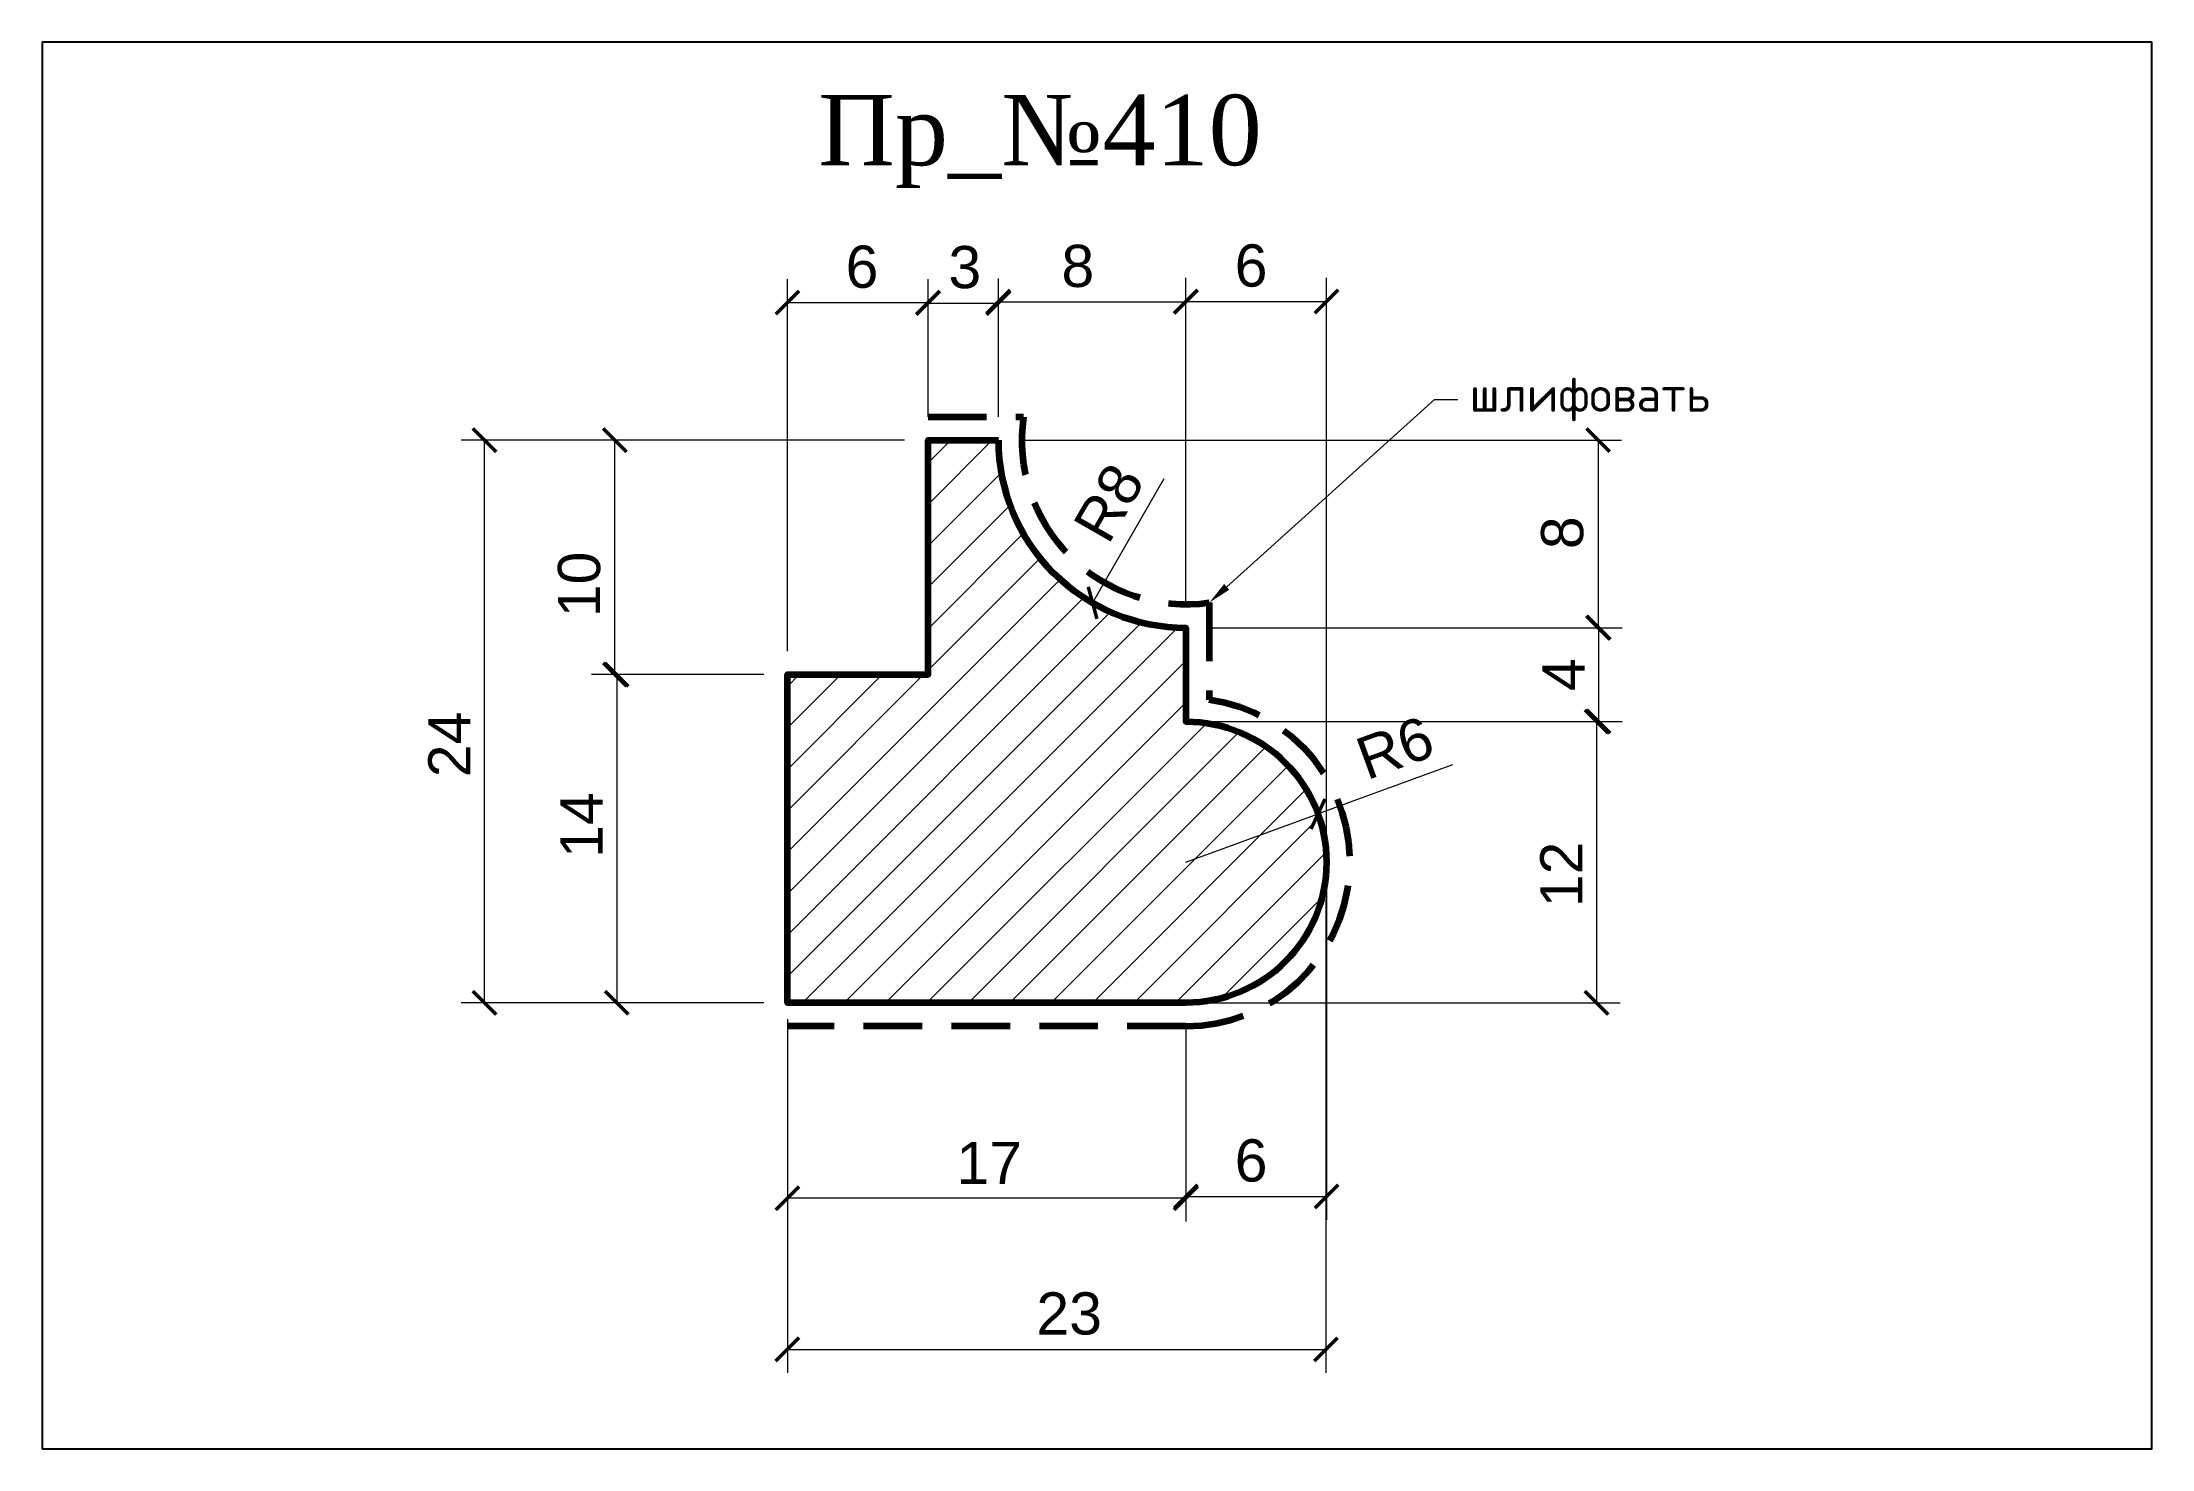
# Model space of a CAD drawing. Header units: inches. Extents: x 317.8 to 407.8, y -1002.1 to -942.1.
import ezdxf
from ezdxf import colors
from ezdxf.entities.mleader import LeaderData, LeaderLine
from ezdxf.math import Vec2, Vec3

# ---------------------------------------------------------------- set-up
doc = ezdxf.new("R2010")
doc.units = ezdxf.units.IN
doc.header["$MEASUREMENT"] = 0
doc.linetypes.add('HIDDEN', pattern=[0.375, 0.25, -0.125])
doc.layers.add('Outside panel', color=7, linetype='Continuous', lineweight=18, true_color=0x7f5e57)
doc.layers.add('линия 50', color=1, linetype='Continuous', lineweight=140)
doc.layers.add('служебный слой РАЗМЕРЫ', color=7, linetype='Continuous', lineweight=9)
doc.layers.add('размеры в модели', color=7, linetype='Continuous')
doc.styles.add('ELECT', font='times.ttf')
doc.styles.get("Standard").update_dxf_attribs({"font": 'arial.ttf'})
doc.styles.add('ЕСКД профили текст', font='isocpeur.ttf')
doc.dimstyles.new('M_1', dxfattribs={"dimtxt": 1.8, "dimasz": 1, "dimexe": 1, "dimexo": 1, "dimgap": 0.6, "dimtad": 1, "dimdec": 0, "dimdsep": 46, "dimtxsty": 'Standard', "dimblk": 'ARCHTICK', "dimcen": -5, "dimclrd": 7, "dimclre": 7, "dimclrt": 7, "dimadec": 0, "dimazin": 0, "dimtfac": 1, "dimtdec": 0, "dimtmove": 0, "dimatfit": 3, "dimfxl": 1, "dimtolj": 1, "dimtzin": 0, "dimlwd": 5, "dimlwe": 5, "dimarcsym": 0})

# ---------------------------------------------------------------- blocks, each defined once
blk = doc.blocks.new('_ArchTick')
at = {"color": 0, "linetype": 'ByBlock', "const_width": 0.15}
blk.add_lwpolyline([(-0.5, -0.5), (0.5, 0.5)], dxfattribs=at)
blk = doc.blocks.new('*D16')
at = {"layer": 'Defpoints', "color": 0, "ltscale": 1000, "transparency": 16777216}
for p in [(372.204, -975.063), (366.567, -977.118)]:
    blk.add_point(p, dxfattribs=at)
at = {"layer": 'размеры в модели', "color": 7, "lineweight": 5, "ltscale": 1000, "transparency": 16777216}
for p in [(377.937, -972.973), (366.567, -977.118)]:
    blk.add_line(p, (372.204, -975.063), dxfattribs=at)
at = {"layer": 'размеры в модели', "color": 7, "lineweight": 5, "ltscale": 1000, "transparency": 16777216, "rotation": 200.0274093120649}
blk.add_blockref('_ArchTick', (372.204, -975.063), dxfattribs=at)
at = {"layer": 'размеры в модели', "color": 7, "ltscale": 1000, "transparency": 16777216, "insert": (375.49, -972.248), "char_height": 1.8, "attachment_point": 5, "rotation": 20.02741}
blk.add_mtext('\\A1;R6', dxfattribs=at)
blk = doc.blocks.new('*D15')
at = {"layer": 'Defpoints', "color": 0, "ltscale": 1000, "transparency": 16777216}
for p in [(366.567, -959.118), (362.587, -966.057)]:
    blk.add_point(p, dxfattribs=at)
at = {"layer": 'размеры в модели', "color": 7, "lineweight": 5, "ltscale": 1000, "transparency": 16777216}
blk.add_line((365.625, -960.76), (362.587, -966.057), dxfattribs=at)
at = {"layer": 'размеры в модели', "color": 7, "lineweight": 5, "ltscale": 1000, "transparency": 16777216, "rotation": 240.1610224209441}
blk.add_blockref('_ArchTick', (362.587, -966.057), dxfattribs=at)
at = {"layer": 'размеры в модели', "color": 7, "ltscale": 1000, "transparency": 16777216, "insert": (363.286, -961.785), "char_height": 1.8, "attachment_point": 5, "rotation": 60.16102}
blk.add_mtext('\\A1;R8', dxfattribs=at)
blk = doc.blocks.new('*D14')
at = {"layer": 'Defpoints', "color": 0, "ltscale": 1000, "transparency": 16777216}
for p in [(372.567, -977.118), (366.567, -983.118), (372.567, -991.374)]:
    blk.add_point(p, dxfattribs=at)
at = {"layer": 'размеры в модели', "color": 7, "lineweight": 5, "ltscale": 1000, "transparency": 16777216}
for p, q in [((372.567, -978.118), (372.567, -992.374)), ((366.567, -984.118), (366.567, -992.374)), ((366.567, -991.374), (372.567, -991.374))]:
    blk.add_line(p, q, dxfattribs=at)
at = {"layer": 'размеры в модели', "color": 7, "lineweight": 5, "ltscale": 1000, "transparency": 16777216, "rotation": 180}
blk.add_blockref('_ArchTick', (366.567, -991.374), dxfattribs=at)
at = {"layer": 'размеры в модели', "color": 7, "lineweight": 5, "ltscale": 1000, "transparency": 16777216}
blk.add_blockref('_ArchTick', (372.567, -991.374), dxfattribs=at)
at = {"layer": 'размеры в модели', "color": 7, "ltscale": 1000, "transparency": 16777216, "insert": (369.351, -989.855), "char_height": 1.8, "attachment_point": 5}
blk.add_mtext('\\A1;6', dxfattribs=at)
blk = doc.blocks.new('*D13')
at = {"layer": 'Defpoints', "color": 0, "ltscale": 1000, "transparency": 16777216}
for p in [(349.567, -983.118), (366.567, -983.118), (349.567, -991.452)]:
    blk.add_point(p, dxfattribs=at)
at = {"layer": 'размеры в модели', "color": 7, "lineweight": 5, "ltscale": 1000, "transparency": 16777216}
for p, q in [((349.567, -984.118), (349.567, -992.452)), ((366.567, -984.118), (366.567, -992.452)), ((366.567, -991.452), (349.567, -991.452))]:
    blk.add_line(p, q, dxfattribs=at)
at = {"layer": 'размеры в модели', "color": 7, "lineweight": 5, "ltscale": 1000, "transparency": 16777216, "rotation": 180}
blk.add_blockref('_ArchTick', (349.567, -991.452), dxfattribs=at)
at = {"layer": 'размеры в модели', "color": 7, "lineweight": 5, "ltscale": 1000, "transparency": 16777216}
blk.add_blockref('_ArchTick', (366.567, -991.452), dxfattribs=at)
at = {"layer": 'размеры в модели', "color": 7, "ltscale": 1000, "transparency": 16777216, "insert": (358.176, -989.948), "char_height": 1.8, "attachment_point": 5}
blk.add_mtext('\\A1;17', dxfattribs=at)
blk = doc.blocks.new('*D12')
at = {"layer": 'Defpoints', "color": 0, "ltscale": 1000, "transparency": 16777216}
for p in [(366.567, -971.118), (366.567, -983.118), (384.09, -983.118)]:
    blk.add_point(p, dxfattribs=at)
at = {"layer": 'размеры в модели', "color": 7, "lineweight": 5, "ltscale": 1000, "transparency": 16777216}
for p, q in [((367.567, -971.118), (385.09, -971.118)), ((384.09, -971.118), (384.09, -983.118)), ((367.567, -983.118), (385.09, -983.118))]:
    blk.add_line(p, q, dxfattribs=at)
for p, rotation in [((384.09, -971.118), 90), ((384.09, -983.118), 270)]:
    blk.add_blockref('_ArchTick', p, dxfattribs=dict(at, rotation=rotation))
at = {"layer": 'размеры в модели', "color": 7, "ltscale": 1000, "transparency": 16777216, "insert": (382.586, -977.643), "char_height": 1.8, "attachment_point": 5, "rotation": 90}
blk.add_mtext('\\A1;12', dxfattribs=at)
blk = doc.blocks.new('*D11')
at = {"layer": 'Defpoints', "color": 0, "ltscale": 1000, "transparency": 16777216}
for p in [(366.567, -967.118), (366.567, -971.118), (384.174, -971.118)]:
    blk.add_point(p, dxfattribs=at)
at = {"layer": 'размеры в модели', "color": 7, "lineweight": 5, "ltscale": 1000, "transparency": 16777216}
for p, q in [((367.567, -967.118), (385.174, -967.118)), ((384.174, -967.118), (384.174, -971.118)), ((367.567, -971.118), (385.174, -971.118))]:
    blk.add_line(p, q, dxfattribs=at)
for p, rotation in [((384.174, -967.118), 90), ((384.174, -971.118), 270)]:
    blk.add_blockref('_ArchTick', p, dxfattribs=dict(at, rotation=rotation))
at = {"layer": 'размеры в модели', "color": 7, "ltscale": 1000, "transparency": 16777216, "insert": (382.674, -969.121), "char_height": 1.8, "attachment_point": 5, "rotation": 90}
blk.add_mtext('\\A1;4', dxfattribs=at)
blk = doc.blocks.new('*D10')
at = {"layer": 'Defpoints', "color": 0, "ltscale": 1000, "transparency": 16777216}
for p in [(358.567, -959.118), (366.567, -967.118), (384.15, -967.118)]:
    blk.add_point(p, dxfattribs=at)
at = {"layer": 'размеры в модели', "color": 7, "lineweight": 5, "ltscale": 1000, "transparency": 16777216}
for p, q in [((359.567, -959.118), (385.15, -959.118)), ((384.15, -959.118), (384.15, -967.118)), ((367.567, -967.118), (385.15, -967.118))]:
    blk.add_line(p, q, dxfattribs=at)
for p, rotation in [((384.15, -959.118), 90), ((384.15, -967.118), 270)]:
    blk.add_blockref('_ArchTick', p, dxfattribs=dict(at, rotation=rotation))
at = {"layer": 'размеры в модели', "color": 7, "ltscale": 1000, "transparency": 16777216, "insert": (382.631, -963.067), "char_height": 1.8, "attachment_point": 5, "rotation": 90}
blk.add_mtext('\\A1;8', dxfattribs=at)
blk = doc.blocks.new('*D9')
at = {"layer": 'Defpoints', "color": 0, "ltscale": 1000, "transparency": 16777216}
for p in [(372.567, -953.199), (366.567, -967.118), (372.567, -977.118)]:
    blk.add_point(p, dxfattribs=at)
at = {"layer": 'размеры в модели', "color": 7, "lineweight": 5, "ltscale": 1000, "transparency": 16777216}
for p, q in [((366.567, -966.118), (366.567, -952.199)), ((372.567, -976.118), (372.567, -952.199)), ((366.567, -953.199), (372.567, -953.199))]:
    blk.add_line(p, q, dxfattribs=at)
at = {"layer": 'размеры в модели', "color": 7, "lineweight": 5, "ltscale": 1000, "transparency": 16777216, "rotation": 180}
blk.add_blockref('_ArchTick', (366.567, -953.199), dxfattribs=at)
at = {"layer": 'размеры в модели', "color": 7, "lineweight": 5, "ltscale": 1000, "transparency": 16777216}
blk.add_blockref('_ArchTick', (372.567, -953.199), dxfattribs=at)
at = {"layer": 'размеры в модели', "color": 7, "ltscale": 1000, "transparency": 16777216, "insert": (369.35, -951.68), "char_height": 1.8, "attachment_point": 5}
blk.add_mtext('\\A1;6', dxfattribs=at)
blk = doc.blocks.new('*D8')
at = {"layer": 'Defpoints', "color": 0, "ltscale": 1000, "transparency": 16777216}
for p in [(366.567, -953.215), (358.567, -959.118), (366.567, -967.118)]:
    blk.add_point(p, dxfattribs=at)
at = {"layer": 'размеры в модели', "color": 7, "lineweight": 5, "ltscale": 1000, "transparency": 16777216}
for p, q in [((358.567, -958.118), (358.567, -952.215)), ((366.567, -966.118), (366.567, -952.215)), ((358.567, -953.215), (366.567, -953.215))]:
    blk.add_line(p, q, dxfattribs=at)
at = {"layer": 'размеры в модели', "color": 7, "lineweight": 5, "ltscale": 1000, "transparency": 16777216, "rotation": 180}
blk.add_blockref('_ArchTick', (358.567, -953.215), dxfattribs=at)
at = {"layer": 'размеры в модели', "color": 7, "lineweight": 5, "ltscale": 1000, "transparency": 16777216}
blk.add_blockref('_ArchTick', (366.567, -953.215), dxfattribs=at)
at = {"layer": 'размеры в модели', "color": 7, "ltscale": 1000, "transparency": 16777216, "insert": (361.958, -951.696), "char_height": 1.8, "attachment_point": 5}
blk.add_mtext('\\A1;8', dxfattribs=at)
blk = doc.blocks.new('*D7')
at = {"layer": 'Defpoints', "color": 0, "ltscale": 1000, "transparency": 16777216}
for p in [(358.567, -953.267), (355.567, -959.118), (358.567, -959.118)]:
    blk.add_point(p, dxfattribs=at)
at = {"layer": 'размеры в модели', "color": 7, "lineweight": 5, "ltscale": 1000, "transparency": 16777216}
for p, q in [((355.567, -958.118), (355.567, -952.267)), ((358.567, -958.118), (358.567, -952.267)), ((355.567, -953.267), (358.567, -953.267))]:
    blk.add_line(p, q, dxfattribs=at)
at = {"layer": 'размеры в модели', "color": 7, "lineweight": 5, "ltscale": 1000, "transparency": 16777216, "rotation": 180}
blk.add_blockref('_ArchTick', (355.567, -953.267), dxfattribs=at)
at = {"layer": 'размеры в модели', "color": 7, "lineweight": 5, "ltscale": 1000, "transparency": 16777216}
blk.add_blockref('_ArchTick', (358.567, -953.267), dxfattribs=at)
at = {"layer": 'размеры в модели', "color": 7, "ltscale": 1000, "transparency": 16777216, "insert": (357.136, -951.747), "char_height": 1.8, "attachment_point": 5}
blk.add_mtext('\\A1;3', dxfattribs=at)
blk = doc.blocks.new('*D6')
at = {"layer": 'Defpoints', "color": 0, "ltscale": 1000, "transparency": 16777216}
for p in [(355.567, -953.249), (355.567, -959.118), (349.567, -969.118)]:
    blk.add_point(p, dxfattribs=at)
at = {"layer": 'размеры в модели', "color": 7, "lineweight": 5, "ltscale": 1000, "transparency": 16777216}
for p, q in [((349.567, -968.118), (349.567, -952.249)), ((355.567, -958.118), (355.567, -952.249)), ((349.567, -953.249), (355.567, -953.249))]:
    blk.add_line(p, q, dxfattribs=at)
at = {"layer": 'размеры в модели', "color": 7, "lineweight": 5, "ltscale": 1000, "transparency": 16777216, "rotation": 180}
blk.add_blockref('_ArchTick', (349.567, -953.249), dxfattribs=at)
at = {"layer": 'размеры в модели', "color": 7, "lineweight": 5, "ltscale": 1000, "transparency": 16777216}
blk.add_blockref('_ArchTick', (355.567, -953.249), dxfattribs=at)
at = {"layer": 'размеры в модели', "color": 7, "ltscale": 1000, "transparency": 16777216, "insert": (352.752, -951.73), "char_height": 1.8, "attachment_point": 5}
blk.add_mtext('\\A1;6', dxfattribs=at)
blk = doc.blocks.new('*D5')
at = {"layer": 'Defpoints', "color": 0, "ltscale": 1000, "transparency": 16777216}
for p in [(349.567, -969.118), (342.285, -983.118), (349.567, -983.118)]:
    blk.add_point(p, dxfattribs=at)
at = {"layer": 'размеры в модели', "color": 7, "lineweight": 5, "ltscale": 1000, "transparency": 16777216}
for p, q in [((348.567, -969.118), (341.285, -969.118)), ((342.285, -969.118), (342.285, -983.118)), ((348.567, -983.118), (341.285, -983.118))]:
    blk.add_line(p, q, dxfattribs=at)
for p, rotation in [((342.285, -969.118), 90), ((342.285, -983.118), 270)]:
    blk.add_blockref('_ArchTick', p, dxfattribs=dict(at, rotation=rotation))
at = {"layer": 'размеры в модели', "color": 7, "ltscale": 1000, "transparency": 16777216, "insert": (340.781, -975.54), "char_height": 1.8, "attachment_point": 5, "rotation": 90}
blk.add_mtext('\\A1;14', dxfattribs=at)
blk = doc.blocks.new('*D4')
at = {"layer": 'Defpoints', "color": 0, "ltscale": 1000, "transparency": 16777216}
for p in [(342.209, -959.118), (355.567, -959.118), (349.567, -969.118)]:
    blk.add_point(p, dxfattribs=at)
at = {"layer": 'размеры в модели', "color": 7, "lineweight": 5, "ltscale": 1000, "transparency": 16777216}
for p, q in [((354.567, -959.118), (341.209, -959.118)), ((342.209, -969.118), (342.209, -959.118)), ((348.567, -969.118), (341.209, -969.118))]:
    blk.add_line(p, q, dxfattribs=at)
for p, rotation in [((342.209, -959.118), 90), ((342.209, -969.118), 270)]:
    blk.add_blockref('_ArchTick', p, dxfattribs=dict(at, rotation=rotation))
at = {"layer": 'размеры в модели', "color": 7, "ltscale": 1000, "transparency": 16777216, "insert": (340.69, -965.271), "char_height": 1.8, "attachment_point": 5, "rotation": 90}
blk.add_mtext('\\A1;10', dxfattribs=at)
blk = doc.blocks.new('*D3')
at = {"layer": 'Defpoints', "color": 0, "ltscale": 1000, "transparency": 16777216}
for p in [(336.649, -959.118), (355.567, -959.118), (349.567, -983.118)]:
    blk.add_point(p, dxfattribs=at)
at = {"layer": 'размеры в модели', "color": 7, "lineweight": 5, "ltscale": 1000, "transparency": 16777216}
for p, q in [((354.567, -959.118), (335.649, -959.118)), ((336.649, -983.118), (336.649, -959.118)), ((348.567, -983.118), (335.649, -983.118))]:
    blk.add_line(p, q, dxfattribs=at)
for p, rotation in [((336.649, -959.118), 90), ((336.649, -983.118), 270)]:
    blk.add_blockref('_ArchTick', p, dxfattribs=dict(at, rotation=rotation))
at = {"layer": 'размеры в модели', "color": 7, "ltscale": 1000, "transparency": 16777216, "insert": (335.146, -972.098), "char_height": 1.8, "attachment_point": 5, "rotation": 90}
blk.add_mtext('\\A1;24', dxfattribs=at)
blk = doc.blocks.new('*D2')
at = {"layer": 'Defpoints', "color": 0, "ltscale": 1000, "transparency": 16777216}
for p in [(372.538, -977.705), (349.567, -982.822), (372.538, -997.9)]:
    blk.add_point(p, dxfattribs=at)
at = {"layer": 'размеры в модели', "color": 7, "lineweight": 5, "ltscale": 1000, "transparency": 16777216}
for p, q in [((372.538, -978.705), (372.538, -998.9)), ((349.567, -983.822), (349.567, -998.9)), ((349.567, -997.9), (372.538, -997.9))]:
    blk.add_line(p, q, dxfattribs=at)
at = {"layer": 'размеры в модели', "color": 7, "lineweight": 5, "ltscale": 1000, "transparency": 16777216, "rotation": 180}
blk.add_blockref('_ArchTick', (349.567, -997.9), dxfattribs=at)
at = {"layer": 'размеры в модели', "color": 7, "lineweight": 5, "ltscale": 1000, "transparency": 16777216}
blk.add_blockref('_ArchTick', (372.538, -997.9), dxfattribs=at)
at = {"layer": 'размеры в модели', "color": 7, "ltscale": 1000, "transparency": 16777216, "insert": (361.588, -996.38), "char_height": 1.8, "attachment_point": 5}
blk.add_mtext('\\A1;23', dxfattribs=at)

msp = doc.modelspace()

# ---------------------------------------------------------------- hatches: boundary and pattern name
at = {"layer": 'Outside panel', "ltscale": 1000}
h = msp.add_hatch(dxfattribs=at)
h.set_pattern_fill('ANSI31', color=256, scale=10)
h.set_pattern_definition([(45, (-314076.911, 90506.1683), (-0.8838834765, 0.8838834765), [])])
h.paths.add_polyline_path([(366.567, -971.118), (366.567, -967.118, -0.414214), (358.567, -959.118), (355.567, -959.118), (355.567, -969.118), (349.567, -969.118), (349.567, -983.118), (366.567, -983.118, 1)])

# ---------------------------------------------------------------- linework, layer by layer
at = {"color": 6, "ltscale": 1000}
msp.add_lwpolyline([(317.775, -1002.142), (407.775, -1002.142), (407.775, -942.142), (317.775, -942.142)], close=True, dxfattribs=at)
at = {"layer": 'линия 50', "color": 1, "linetype": 'HIDDEN', "ltscale": 10, "true_color": 0xff0909}
msp.add_lwpolyline([(355.567, -958.118), (359.639, -958.118, 0.500907), (367.567, -966.046), (367.567, -970.189, -0.930777), (366.567, -984.118), (349.567, -984.118)], format="xyb", dxfattribs=at)
at = {"layer": 'линия 50', "color": 7}
msp.add_lwpolyline([(358.567, -959.118, 0.414214), (366.567, -967.118), (366.567, -971.118, -1), (366.567, -983.118), (349.567, -983.118), (349.567, -969.118), (355.567, -969.118), (355.567, -959.118)], format="xyb", close=True, dxfattribs=at)

# ---------------------------------------------------------------- texts
at = {"color": 5, "ltscale": 1000, "style": 'ELECT'}
msp.add_text('Пр_№410', height=3, dxfattribs=at).set_placement((350.882, -947.388, 6217.217))

# ---------------------------------------------------------------- dimensions: what is measured, and where the dimension line sits
at = {"layer": 'размеры в модели', "color": 5, "ltscale": 1000}
for base, p1, p2, picture, middle in [((355.567, -953.249), (349.567, -969.118), (355.567, -959.118), '*D6', (352.752, -953.249)), ((358.567, -953.267), (355.567, -959.118), (358.567, -959.118), '*D7', (357.136, -953.267)), ((366.567, -953.215), (358.567, -959.118), (366.567, -967.118), '*D8', (361.958, -953.215)), ((372.567, -953.199), (366.567, -967.118), (372.567, -977.118), '*D9', (369.35, -953.199)), ((372.567, -991.374), (366.567, -983.118), (372.567, -977.118), '*D14', (369.351, -991.374)), ((372.538, -997.9), (349.567, -982.822), (372.538, -977.705), '*D2', (361.588, -997.9)), ((349.567, -991.452), (366.567, -983.118), (349.567, -983.118), '*D13', (358.176, -991.452))]:
    dim = msp.add_linear_dim(base=base, p1=p1, p2=p2, dimstyle='M_1', dxfattribs=at)
    dim.commit()
    dim.dimension.update_dxf_attribs({"geometry": picture, "text_midpoint": middle, "dimtype": 128})
for base, p1, p2, picture, middle in [((336.649, -959.118), (349.567, -983.118), (355.567, -959.118), '*D3', (336.649, -972.098)), ((342.209, -959.118), (349.567, -969.118), (355.567, -959.118), '*D4', (342.209, -965.271)), ((384.15, -967.118), (358.567, -959.118), (366.567, -967.118), '*D10', (384.15, -963.067)), ((384.174, -971.118), (366.567, -967.118), (366.567, -971.118), '*D11', (384.174, -969.121)), ((342.285, -983.118), (349.567, -969.118), (349.567, -983.118), '*D5', (342.285, -975.54)), ((384.09, -983.118), (366.567, -971.118), (366.567, -983.118), '*D12', (384.09, -977.643))]:
    dim = msp.add_linear_dim(base=base, p1=p1, p2=p2, angle=90, dimstyle='M_1', dxfattribs=at)
    dim.commit()
    dim.dimension.update_dxf_attribs({"geometry": picture, "text_midpoint": middle, "dimtype": 128})
dim = msp.add_radius_dim(center=(366.567, -959.118), mpoint=(362.587, -966.057), dimstyle='M_1', dxfattribs=at)
dim.commit()
dim.dimension.update_dxf_attribs({"geometry": '*D15', "text_midpoint": (364.603, -962.541), "dimtype": 132})
dim = msp.add_radius_dim(center=(366.567, -977.118), mpoint=(372.204, -975.063), dimstyle='M_1', dxfattribs=at)
dim.commit()
dim.dimension.update_dxf_attribs({"geometry": '*D16', "text_midpoint": (375.49, -972.248)})

# ---------------------------------------------------------------- leaders
at = {"layer": 'служебный слой РАЗМЕРЫ'}
ml = msp.add_multileader_mtext('Standard', dxfattribs=at)
ml.set_content('\\A1;шлифовать', color=256, style='ЕСКД профили текст')
ml.set_leader_properties(color=256, linetype='ByLayer', lineweight=-1)
ml.build(insert=Vec2(0, 0))
ml.multileader.update_dxf_attribs({"dogleg_length": 1, "arrow_head_size": 1})
ctx = ml.context
ctx.base_point, ctx.char_height, ctx.arrow_head_size, ctx.landing_gap_size, ctx.plane_origin = Vec3(378.168, -957.383), 1.5, 1, 0.5, Vec3(391.643, -931.214)
notes = []
notes.append((ctx, [(1, (1, 1, 0), (377.168, -957.383), (1, 0), 1, [(0, [(367.567, -966.046)], 0, [])])]))
ctx.mtext.insert, ctx.mtext.flow_direction = Vec3(378.668, -956.408), 5
for ctx, leaders in notes:
    for number, flags, end, landing, length, lines in leaders:
        leader = LeaderData()
        leader.index, (leader.has_last_leader_line, leader.has_dogleg_vector, leader.attachment_direction) = number, flags
        leader.last_leader_point, leader.dogleg_vector, leader.dogleg_length = Vec3(end), Vec3(landing), length
        for number, points, colour, breaks in lines:
            line = LeaderLine()
            line.index, line.vertices, line.color, line.breaks = number, Vec3.list(points), colors.encode_raw_color(colour), breaks
            leader.lines.append(line)
        ctx.leaders.append(leader)

doc.saveas('drawing.dxf')
